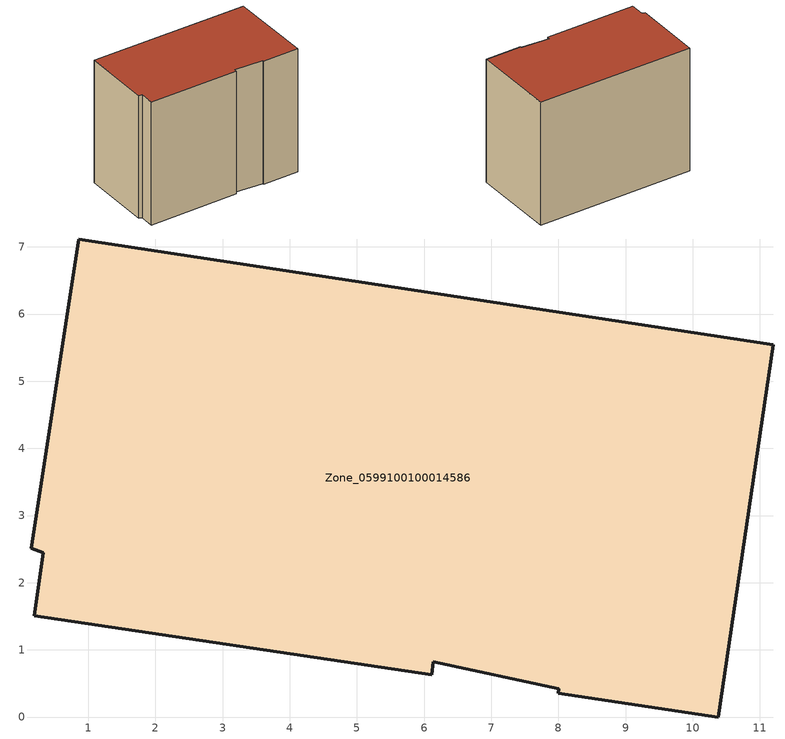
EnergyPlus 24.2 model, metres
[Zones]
Zone_0599100100014586
 floor ground (C_G): 0.15,2.52 0.86,7.12 11.2,5.54 10.38,0 7.99,0.35 8,0.42 6.14,0.82 6.11,0.63 0.2,1.51 0.33,2.45 z0
 wall outside (C_F): 10.38,0 11.2,5.54 0.86,7.12 0.15,2.52 0.33,2.45 0.2,1.51 6.11,0.63 6.14,0.82 8,0.42 7.99,0.35 10.38,0 z0:8.44
 roof outside (C_R): 0.86,7.12 0.15,2.52 0.33,2.45 0.2,1.51 6.11,0.63 6.14,0.82 8,0.42 7.99,0.35 10.38,0 11.2,5.54 z8.44
[BUILDING]
Pand.0599100100014586: North Axis=0; Terrain=City; Loads Convergence Tolerance Value=0.04; Temperature Convergence Tolerance Value=0.4; Solar Distribution=FullExterior; Maximum Number of Warmup Days=25; Minimum Number of Warmup Days=1
[Site:Location]
Rotterdam.The.Hague.AP_ZH_NLD Design_Conditions: Latitude=51.96; Longitude=4.45; Time Zone=1; Elevation=-4.5
[SITE:GROUNDTEMPERATURE:BUILDINGSURFACE]
18, 18, 18, 18, 18, 18, 18, 18, 18, 18, 18, 18
[MATERIAL] Thermal Absorptance=0.9; Solar Absorptance=0.7; Visible Absorptance=0.7
Name | Roughness | Thickness | Conductivity | Density | Specific Heat
G.TC.2015-2018 | MediumSmooth | 0.15 | 0.0428571 | 540 | 1210
F.TC.2015-2018 | Rough | 0.3 | 0.0666667 | 1920 | 840
R.TC.2015-2018 | MediumRough | 0.2 | 0.0333333 | 1500 | 1000
[CONSTRUCTION]
C_G: G.TC.2015-2018
C_F: F.TC.2015-2018
C_R: R.TC.2015-2018
[ZONE]
Zone_0599100100014586: Type=1; Multiplier=1; Ceiling Height=Autocalculate; Volume=Autocalculate; Floor Area=autocalculate; Part of Total Floor Area=Yes
[ZONEINFILTRATION:DESIGNFLOWRATE]
Infil_Zone_0599100100014586: Zone or ZoneList or Space or SpaceList=Zone_0599100100014586; Schedule=AlwaysOn; Design Flow Rate Calculation Method=Flow/Area; Flow Rate per Floor Area=0.0015; Constant Term Coefficient=1; Temperature Term Coefficient=0; Velocity Term Coefficient=0; Velocity Squared Term Coefficient=0
[HVACTEMPLATE:ZONE:IDEALLOADSAIRSYSTEM]
Zone_0599100100014586: Maximum Heating Supply Air Temperature=50; Minimum Cooling Supply Air Temperature=13; Maximum Heating Supply Air Humidity Ratio=0.0156; Minimum Cooling Supply Air Humidity Ratio=0.0077; Heating Limit=NoLimit; Cooling Limit=NoLimit; Dehumidification Control Type=ConstantSensibleHeatRatio; Cooling Sensible Heat Ratio=0.7; Dehumidification Setpoint=60; Humidification Control Type=None; Humidification Setpoint=30; Outdoor Air Method=None; Outdoor Air Flow Rate per Person=0.00944; Outdoor Air Flow Rate per Zone Floor Area=0; Outdoor Air Flow Rate per Zone=0; Demand Controlled Ventilation Type=None; Outdoor Air Economizer Type=NoEconomizer; Heat Recovery Type=None; Sensible Heat Recovery Effectiveness=0.7; Latent Heat Recovery Effectiveness=0.65
[ZONECONTROL:THERMOSTAT]
ThermostatControl_Zone_0599100100014586: Zone or ZoneList=Zone_0599100100014586; Control Type Schedule=DualSetpointControlType; Control 1=Thermostat_Zone_0599100100014586; Temperature Difference Between Cutout And Setpoint=0
[THERMOSTATSETPOINT:DUALSETPOINT]
Thermostat_Zone_0599100100014586: Heating Setpoint Temperature Schedule=HeatingSetpoint_Zone_0599100100014586; Cooling Setpoint Temperature Schedule=CoolingSetpoint_Zone_0599100100014586
[SCHEDULE:COMPACT]
HeatingSetpoint_Zone_0599100100014586: Through: 12/31, For: AllDays, Until: 24:00, 21
CoolingSetpoint_Zone_0599100100014586: Through: 12/31, For: AllDays, Until: 24:00, 24
DualSetpointControlType: Through: 12/31, For: AllDays, Until: 24:00, 4
AlwaysOn: Through: 12/31, For: AllDays, Until: 24:00, 1
